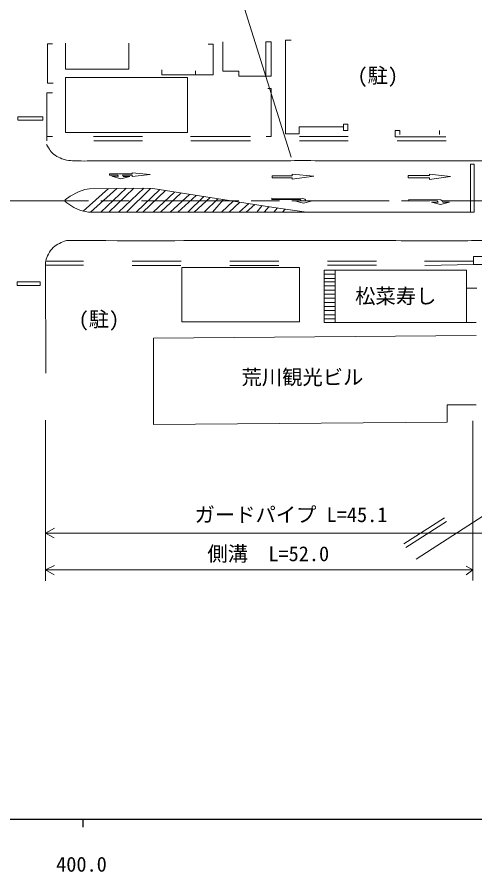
# Model space of a CAD drawing. Units: millimetres, scale not verified. Extents: x 40000 to 680000, y 20000 to 380000.
# Drawn here: x 459922 to 516258, y 198499 to 303691 of the extents above; entities that cross this region are included whole.
import ezdxf
from ezdxf.enums import TextEntityAlignment as Align

# ---------------------------------------------------------------- set-up
doc = ezdxf.new("R2010")
doc.units = ezdxf.units.MM
doc.header["$LTSCALE"] = 1000
doc.linetypes.add('CHAIN', pattern=[18.5, 12, -1.5, 3.5, -1.5])
for name, color, linetype, lineweight in [('M-BMK', 2, 'CHAIN', 13), ('M-TTL-BAND', 7, 'Continuous', 25), ('M-WORK', 1, 'Continuous', 13)]:
    doc.layers.add(name, color=color, linetype=linetype, lineweight=lineweight)
doc.styles.add('ＭＳ ゴシック', font='')
doc.styles.get('ＭＳ ゴシック').set_extended_font_data('MS Gothic')

msp = doc.modelspace()

# ---------------------------------------------------------------- linework, layer by layer
at = {"layer": 'M-BMK'}
msp.add_lwpolyline([(419723, 281051), (524177, 281098), (540956, 281197), (549673, 281883)], dxfattribs=at)
at = {"layer": 'M-TTL-BAND'}
for p, q in [((40000, 205000), (579000, 205000)), ((468000, 205000), (468000, 204000))]:
    msp.add_line(p, q, dxfattribs=at)
at = {"layer": 'M-WORK'}
for p, q in [((487887, 304763), (493667, 286467)), ((464266, 300393), (463681, 300393)), ((463681, 300393), (463681, 295572)), ((465879, 300470), (465879, 297282)), ((473667, 297282), (473667, 300483)), ((484030, 300362), (483436, 300362)), ((484030, 296580), (484030, 300362)), ((485246, 300659), (485246, 297036)), ((491207, 300659), (490514, 300659)), ((490514, 300659), (490514, 296429)), ((491207, 296429), (491207, 300659)), ((493661, 300846), (492962, 300846)), ((492962, 300846), (492962, 289321)), ((465879, 297282), (473667, 297282)), ((477734, 297214), (477734, 296580)), ((481876, 297098), (481876, 296580)), ((485246, 297036), (487209, 297036)), ((487209, 297036), (487209, 296429)), ((465863, 296247), (465863, 289493)), ((480873, 296245), (465863, 296245)), ((477734, 296580), (484030, 296580)), ((480873, 289493), (480873, 296245)), ((487209, 296429), (491207, 296429)), ((463681, 295572), (464349, 295572)), ((491176, 294900), (490761, 294900)), ((491176, 288983), (491176, 294900)), ((464258, 294384), (463592, 294384)), ((463592, 294384), (463592, 288484)), ((460024, 291415), (463083, 291415)), ((460024, 291006), (460024, 291415)), ((463083, 291415), (463083, 290999)), ((463083, 290999), (460034, 290999)), ((500074, 290198), (500074, 290524)), ((500074, 290524), (500602, 290524)), ((500602, 290524), (500602, 289732)), ((465863, 289493), (480873, 289493)), ((492962, 289321), (494639, 289321)), ((494639, 289321), (494639, 290198)), ((494639, 290198), (500074, 290198)), ((500074, 289732), (500074, 290198)), ((500602, 289732), (500074, 289732)), ((506439, 289746), (507026, 289746)), ((506439, 289746), (506439, 288964)), ((507026, 289746), (507026, 289225)), ((511919, 289225), (511919, 289734)), ((463592, 288981), (464263, 288981)), ((469322, 288988), (475340, 288988)), ((469355, 288467), (475360, 288467)), ((481268, 288978), (488644, 288978)), ((481288, 288472), (488644, 288472)), ((490586, 288983), (491176, 288983)), ((494663, 288981), (500657, 288981)), ((500670, 288452), (494663, 288452)), ((506439, 288964), (512683, 288964)), ((506673, 288452), (512711, 288452)), ((515730, 279668), (515730, 285574)), ((515730, 285574), (516159, 285574)), ((516159, 285574), (516159, 279668)), ((471280, 284247), (471280, 284397)), ((474080, 284385), (471280, 284397)), ((472280, 284243), (471280, 284247)), ((472379, 284092), (471579, 284096)), ((472678, 283791), (471579, 284096)), ((473779, 284086), (472678, 283791)), ((474080, 284235), (472880, 284240)), ((473779, 284086), (472979, 284090)), ((476280, 284301), (474079, 284085)), ((474079, 284085), (474080, 284235)), ((474080, 284385), (474081, 284535)), ((476280, 284301), (474081, 284535)), ((493770, 284156), (491301, 284156)), ((491301, 284156), (491301, 283892)), ((496429, 284110), (493770, 284360)), ((493770, 284360), (493770, 284156)), ((493770, 283740), (496429, 284110)), ((510654, 284199), (508060, 284199)), ((508060, 284199), (508060, 283912)), ((513267, 284090), (510654, 284357)), ((510654, 284357), (510654, 284199)), ((510654, 283704), (513267, 284090)), ((491301, 283892), (493770, 283892)), ((493770, 283892), (493770, 283740)), ((508060, 283912), (510654, 283912)), ((510654, 283912), (510654, 283704)), ((466468, 281636), (467497, 282200)), ((467497, 282200), (468260, 282458)), ((468068, 279821), (471156, 282605)), ((468260, 282458), (468834, 282577)), ((468834, 282577), (475397, 282656)), ((472177, 282617), (468935, 279668)), ((470237, 279668), (473346, 282631)), ((474289, 282642), (471202, 279668)), ((472400, 279668), (475522, 282650)), ((476326, 282611), (473377, 279668)), ((474574, 279668), (477478, 282457)), ((478166, 282345), (475393, 279668)), ((475397, 282656), (476625, 282596)), ((476625, 282596), (480505, 281963)), ((476679, 279668), (479310, 282158)), ((480082, 282032), (477573, 279668)), ((480505, 281963), (484475, 281369)), ((465834, 281210), (466468, 281636)), ((465844, 281003), (465834, 281210)), ((466042, 280834), (465844, 281003)), ((478771, 279668), (481122, 281870)), ((481970, 281744), (479695, 279668)), ((480922, 279668), (482896, 281605)), ((483662, 281490), (481702, 279668)), ((482937, 279668), (484640, 281343)), ((485301, 281242), (483972, 279668)), ((484475, 281369), (487831, 280854)), ((485093, 279668), (486499, 281058)), ((487315, 280933), (486025, 279668)), ((491273, 281263), (491275, 281413)), ((494773, 281227), (491273, 281263)), ((495069, 281374), (491275, 281413)), ((495168, 280773), (494071, 281084)), ((494871, 281076), (494071, 281084)), ((496271, 281062), (495168, 280773)), ((496271, 281062), (495471, 281070)), ((508134, 281108), (508136, 281258)), ((511634, 281071), (508134, 281108)), ((511930, 281218), (508136, 281258)), ((512029, 280617), (510932, 280929)), ((511732, 280920), (510932, 280929)), ((513132, 280906), (512029, 280617)), ((513132, 280906), (512332, 280914)), ((466923, 280270), (466042, 280834)), ((467725, 279904), (466923, 280270)), ((468705, 279668), (467725, 279904)), ((487240, 279668), (488446, 280759)), ((487831, 280854), (491533, 280280)), ((489161, 280648), (488111, 279668)), ((489431, 279668), (490089, 280504)), ((490925, 280374), (490333, 279668)), ((491497, 279668), (491955, 280215)), ((491533, 280280), (495532, 279668)), ((492928, 280066), (492567, 279668)), ((515730, 279668), (468705, 279668)), ((516159, 279668), (515730, 279668)), ((463443, 273667), (468080, 273667)), ((474088, 273645), (480098, 273645)), ((486118, 273654), (492119, 273654)), ((498129, 273646), (504147, 273646)), ((510065, 273653), (516080, 273653)), ((516080, 273653), (516080, 274239)), ((516080, 274239), (517092, 274239)), ((516080, 273231), (516080, 273653)), ((463444, 259870), (463423, 273145)), ((463423, 273145), (468079, 273145)), ((474091, 273136), (480087, 273136)), ((480193, 272877), (480193, 266192)), ((494674, 272877), (480193, 272877)), ((492110, 273140), (486105, 273140)), ((494674, 266192), (494674, 272877)), ((497711, 272550), (515220, 272550)), ((497711, 266115), (497711, 272550)), ((504144, 273143), (498124, 273143)), ((499061, 272550), (499061, 266115)), ((510094, 273124), (516099, 273231)), ((515220, 272550), (515220, 266115)), ((517092, 273231), (516080, 273231)), ((497711, 272051), (499061, 272051)), ((497711, 271535), (499061, 271535)), ((459949, 271106), (462760, 271106)), ((459949, 271106), (459949, 270671)), ((462760, 270671), (459949, 270671)), ((462760, 271106), (462760, 270671)), ((497711, 271114), (499061, 271114)), ((497711, 270607), (499061, 270607)), ((515220, 270329), (516495, 270345)), ((497711, 270082), (499061, 270082)), ((497711, 269598), (499061, 269598)), ((497711, 269092), (499061, 269092)), ((497711, 268560), (499061, 268560)), ((497711, 268076), (499061, 268076)), ((497711, 267566), (499061, 267566)), ((480193, 266192), (494674, 266192)), ((497711, 267047), (499061, 267047)), ((497711, 266545), (499061, 266545)), ((515220, 266115), (497711, 266115)), ((516404, 266111), (515220, 266115)), ((516414, 264489), (476702, 264176)), ((476702, 264176), (476702, 253573)), ((512851, 253842), (512851, 255967)), ((512851, 255967), (516414, 255967)), ((463428, 254083), (463428, 234313)), ((476702, 253573), (512851, 253842)), ((515998, 254009), (515998, 234359)), ((527705, 249033), (509046, 236985)), ((507521, 238857), (512532, 242082)), ((512770, 241638), (507757, 238429)), ((463428, 240170), (464508, 240790)), ((463428, 240170), (528524, 240170)), ((463428, 240170), (464494, 239608)), ((463428, 235663), (464526, 236198)), ((515998, 235663), (463428, 235663)), ((463428, 235663), (464482, 235048)), ((515998, 235663), (515193, 236117)), ((515998, 235663), (515193, 235065))]:
    msp.add_line(p, q, dxfattribs=at)
for centre, radius, start, end in [((472131, 284036), 254, 12.68177, 54.22548), ((472517, 283893), 502, 23.11044, 43.79681), ((494623, 281022), 254, 12.3246, 53.86831), ((495008, 280876), 502, 22.75328, 83.05103), ((511484, 280866), 254, 12.3246, 53.86831), ((511869, 280720), 502, 22.75328, 83.05103)]:
    msp.add_arc(centre, radius, start, end, dxfattribs=at)
for points, knots in [([(463555, 288028), (463920, 287398), (464051, 287064), (464598, 286691), (464903, 286482), (465101, 286405), (465443, 286266), (465660, 286178), (465787, 286135), (466017, 286088), (466387, 286011), (466603, 286026), (466980, 286009), (468211, 285951), (468903, 285999), (470135, 286002), (471290, 286005), (471937, 286014), (473092, 286015), (474654, 286017), (475529, 286012), (477091, 286009), (479060, 286004), (480164, 285996), (482133, 285995), (484845, 285995), (486364, 286011), (489076, 286015), (492244, 286021), (494018, 286026), (497187, 286022), (501049, 286017), (503213, 285996), (507076, 285992), (511031, 285989), (513247, 285999), (517203, 286002), (519905, 286004), (521418, 286006), (524120, 286006), (526827, 286007), (528343, 285963), (531049, 286005), (535364, 286072), (537782, 286109), (542092, 286312), (544875, 286444), (545776, 286491), (549214, 286720)], [0, 0, 0, 0, 1, 1, 1, 2, 2, 2, 3, 3, 3, 4, 4, 4, 5, 5, 5, 6, 6, 6, 7, 7, 7, 8, 8, 8, 9, 9, 9, 10, 10, 10, 11, 11, 11, 12, 12, 12, 13, 13, 13, 14, 14, 14, 15, 15, 15, 16, 16, 16, 16]), ([(463423, 273145), (463408, 273376), (463415, 273465), (463443, 273667), (463493, 274020), (463597, 274208), (463773, 274518), (463967, 274860), (464084, 275058), (464367, 275330), (464630, 275582), (464820, 275680), (465146, 275845), (465461, 276003), (465643, 276091), (465984, 276181), (466196, 276237), (466326, 276198), (466545, 276201), (468226, 276222), (469167, 276185), (470848, 276181), (478342, 276162), (482540, 276192), (490034, 276194), (495634, 276195), (498771, 276200), (504372, 276190), (506561, 276186), (507786, 276168), (509975, 276170), (512860, 276172), (514475, 276165), (517360, 276190), (518757, 276202), (519540, 276266), (520937, 276249), (521411, 276244), (521678, 276251), (522151, 276210), (522661, 276165), (522952, 276143), (523445, 276005), (524167, 275803), (524573, 275652), (525220, 275272), (525808, 274927), (526142, 274709), (526599, 274203), (526859, 273917), (526924, 273695), (527114, 273359), (527349, 272942), (527468, 272700), (527662, 272263), (527824, 271898), (527921, 271695), (528038, 271313), (528109, 271082), (528125, 270945), (528157, 270706), (528225, 270184), (528225, 269886), (528226, 269359), (528228, 268791), (528211, 268473), (528206, 267904), (528170, 263447), (528146, 260950), (528160, 256493), (528168, 254228), (528284, 252959), (528220, 250696), (528211, 250381), (528258, 250196), (528180, 249891), (528130, 249694), (528104, 249578), (528002, 249402), (527909, 249242), (527853, 249182), (527705, 249033)], [0, 0, 0, 0, 1, 1, 1, 2, 2, 2, 3, 3, 3, 4, 4, 4, 5, 5, 5, 6, 6, 6, 7, 7, 7, 8, 8, 8, 9, 9, 9, 10, 10, 10, 11, 11, 11, 12, 12, 12, 13, 13, 13, 14, 14, 14, 15, 15, 15, 16, 16, 16, 17, 17, 17, 18, 18, 18, 19, 19, 19, 20, 20, 20, 21, 21, 21, 22, 22, 22, 23, 23, 23, 24, 24, 24, 25, 25, 25, 26, 26, 26, 27, 27, 27, 27])]:
    msp.add_open_spline(points, degree=3, knots=knots, dxfattribs=at)

# ---------------------------------------------------------------- texts
at = {"layer": 'M-TTL-BAND', "style": 'ＭＳ ゴシック'}
msp.add_text('400.0', height=1833, dxfattribs=at).set_placement((467844, 199445), align=Align.MIDDLE_CENTER)
at = {"layer": 'M-WORK', "style": 'ＭＳ ゴシック'}
for s, p in [('(駐)', (501809, 295039)), ('松菜寿し', (501518, 267889)), ('(駐)', (467495, 265045)), ('荒川観光ビル', (487536, 257916)), ('ガードパイプ L=45.1', (481760, 240996)), ('側溝\u3000L=52.0', (483339, 236185))]:
    msp.add_text(s, height=1833, dxfattribs=at).set_placement(p, align=Align.BOTTOM_LEFT)

doc.saveas('drawing.dxf')
